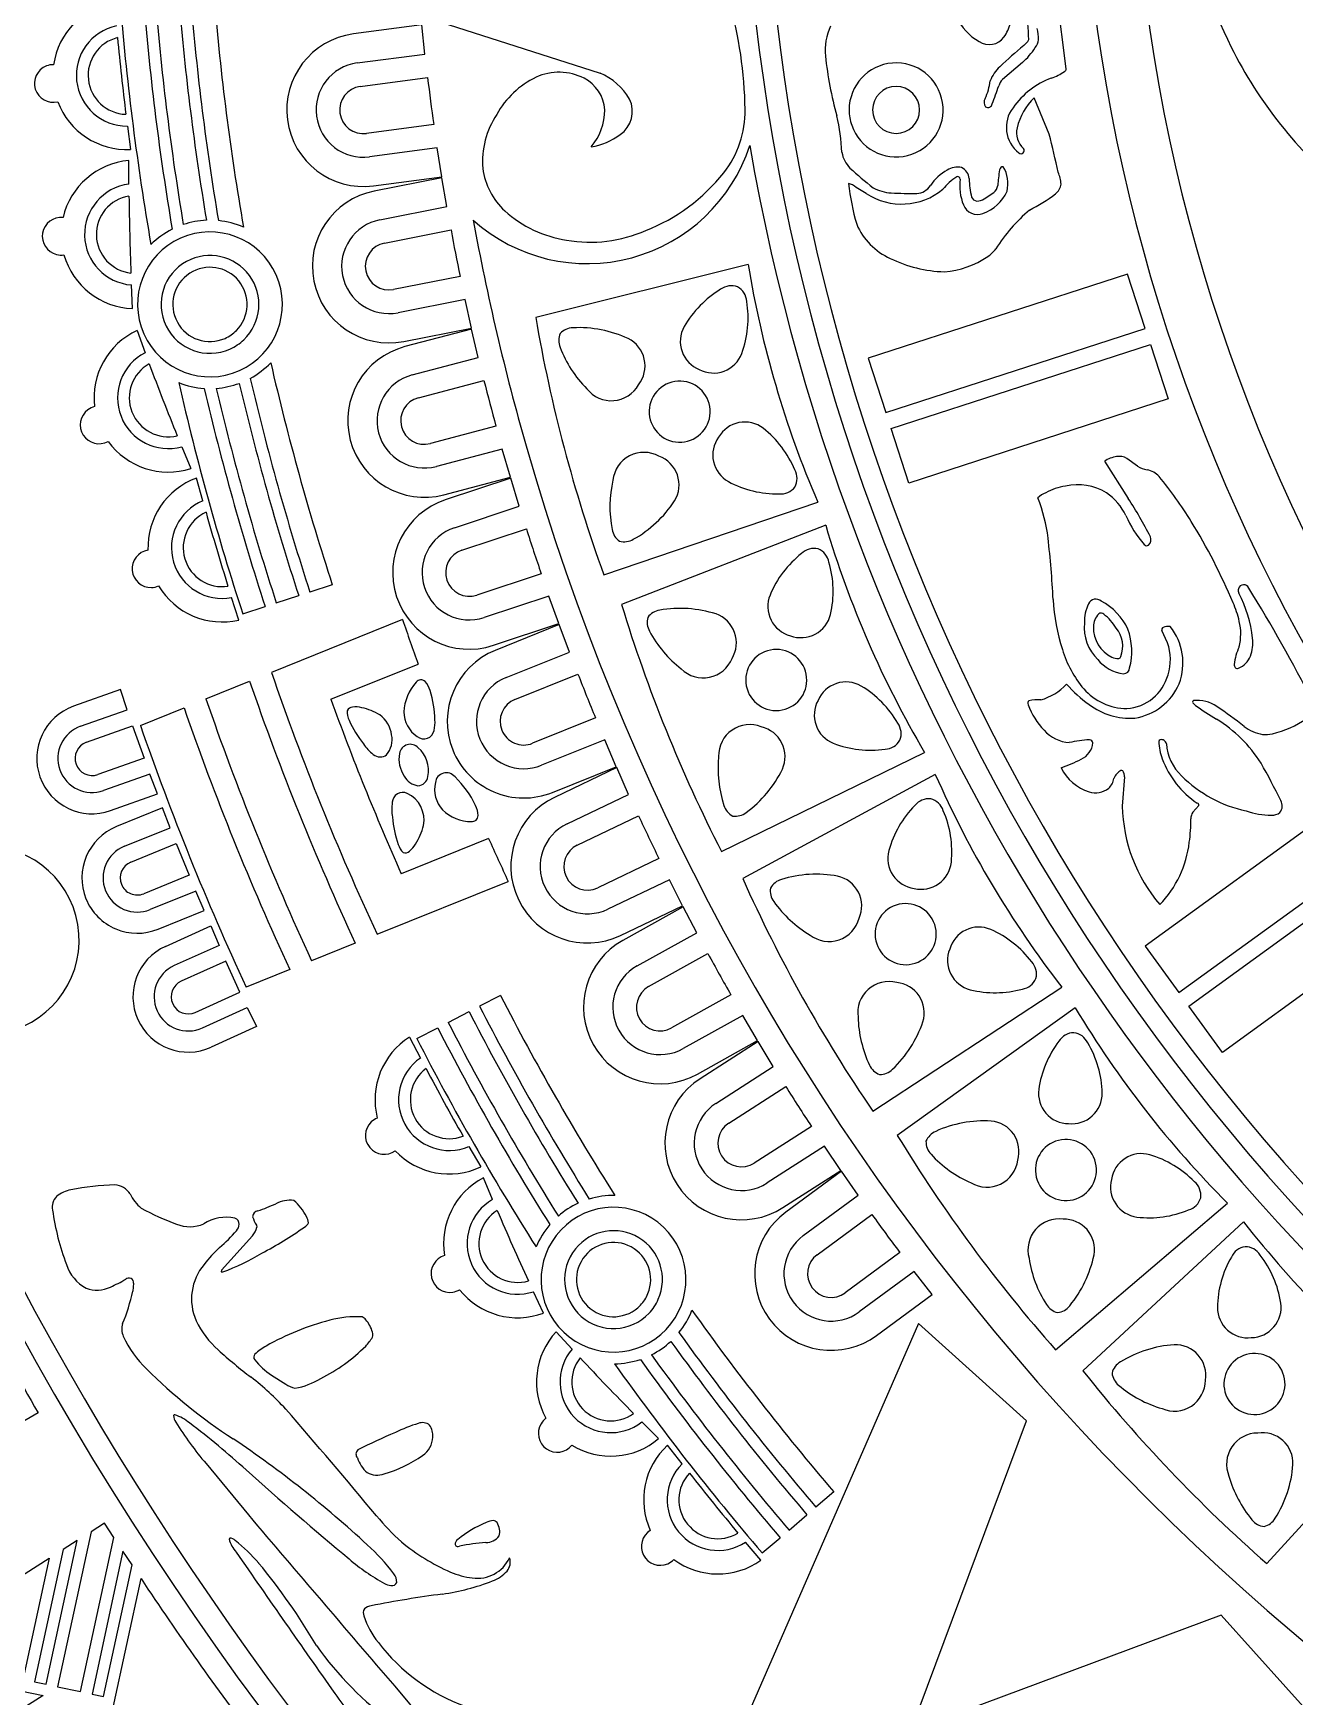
# Model space of a CAD drawing. Header units: metres. Extents: x 0.3 to 22.9, y 0.3 to 22.9.
# Drawn here: x 4.072 to 7.424, y 6.492 to 10.912 of the extents above; entities that cross this region are included whole.
import ezdxf

# ---------------------------------------------------------------- set-up
doc = ezdxf.new("R2010")
doc.units = ezdxf.units.M

msp = doc.modelspace()

# ---------------------------------------------------------------- linework, layer by layer
for p, q in [((3.158601, 11.582759), (5.578527, 10.806125)), ((6.816837, 10.8172), (6.780482, 11.108397)), ((5.104433, 10.934142), (4.922868, 10.910153)), ((5.112784, 10.856824), (5.104433, 10.934142)), ((4.933051, 10.833077), (5.112784, 10.856824)), ((6.700273, 10.834472), (6.647266, 10.789444)), ((4.941285, 10.770759), (5.120069, 10.79438)), ((6.771312, 10.6442), (6.731469, 10.740767)), ((4.322489, 10.665507), (4.330739, 10.60321)), ((5.136451, 10.669731), (4.957752, 10.646121)), ((5.145547, 10.607527), (4.965986, 10.583802)), ((5.157633, 10.530702), (5.145547, 10.607527)), ((4.326447, 10.511234), (4.326279, 10.574074)), ((4.97617, 10.506727), (5.157633, 10.530702)), ((5.157975, 10.528015), (4.978274, 10.492673)), ((5.171164, 10.451374), (5.157975, 10.528015)), ((6.285233, 10.486116), (6.258863, 10.502705)), ((6.599215, 10.471859), (6.624411, 10.488831)), ((4.993277, 10.416389), (5.171164, 10.451374)), ((5.005408, 10.35471), (5.182356, 10.389511)), ((5.971764, 10.298139), (5.407334, 10.15706)), ((5.206532, 10.266137), (5.029669, 10.231353)), ((6.97977, 10.272453), (6.290836, 10.048605)), ((7.026743, 10.127886), (6.97977, 10.272453)), ((4.336348, 10.180627), (4.333337, 10.24339)), ((5.219517, 10.204626), (5.041799, 10.169674)), ((5.236402, 10.128712), (5.219517, 10.204626)), ((4.348103, 10.122242), (4.369614, 10.063204)), ((5.056802, 10.093389), (5.236402, 10.128712)), ((5.236913, 10.126052), (5.059785, 10.079496)), ((5.254888, 10.05039), (5.236913, 10.126052)), ((6.337809, 9.904038), (7.026743, 10.127886)), ((6.351612, 9.861557), (7.040546, 10.085405)), ((7.040546, 10.085405), (7.087518, 9.940839)), ((5.079549, 10.004304), (5.254888, 10.05039)), ((6.290836, 10.048605), (6.337809, 9.904038)), ((5.095528, 9.943509), (5.269942, 9.989352)), ((7.087518, 9.940839), (6.398584, 9.716991)), ((5.301817, 9.867739), (5.127487, 9.821918)), ((6.398584, 9.716991), (6.351612, 9.861557)), ((4.466911, 9.813562), (4.491073, 9.755552)), ((5.318638, 9.807165), (5.143467, 9.761123)), ((5.340258, 9.732461), (5.318638, 9.807165)), ((6.918296, 9.775201), (6.981679, 9.675989)), ((7.006084, 9.761595), (6.977681, 9.782376)), ((4.522961, 9.669776), (4.506461, 9.730412)), ((5.16323, 9.685931), (5.340258, 9.732461)), ((5.340934, 9.729838), (5.167079, 9.672252)), ((5.363624, 9.655454), (5.340934, 9.729838)), ((5.191525, 9.59845), (5.363624, 9.655454)), ((5.588446, 9.472885), (6.156824, 9.66656)), ((5.21129, 9.538778), (5.382481, 9.595481)), ((6.17778, 9.604899), (5.635482, 9.394191)), ((5.42193, 9.47611), (5.250821, 9.419433)), ((4.718173, 9.398582), (4.777652, 9.417846)), ((4.866866, 9.446739), (4.807366, 9.427469)), ((5.442521, 9.416712), (5.270586, 9.359761)), ((5.468788, 9.343513), (5.442521, 9.416712)), ((4.618475, 9.353112), (4.599251, 9.412934)), ((4.628903, 9.36967), (4.688399, 9.388939)), ((5.053592, 9.354317), (4.705281, 9.213795)), ((5.295032, 9.285959), (5.468788, 9.343513)), ((5.469628, 9.340938), (5.299733, 9.272549)), ((5.496944, 9.268125), (5.469628, 9.340938)), ((7.085975, 9.292679), (7.071272, 9.325417)), ((5.328764, 9.200427), (5.496944, 9.268125)), ((4.863064, 9.142653), (5.095081, 9.236257)), ((5.352237, 9.142114), (5.51953, 9.209455)), ((4.304177, 9.168198), (4.179525, 9.123843)), ((4.321747, 9.114835), (4.304177, 9.168198)), ((4.531135, 9.143539), (4.647226, 9.190374)), ((4.198354, 9.070928), (4.321747, 9.114835)), ((4.356995, 9.073284), (4.473085, 9.120119)), ((7.160214, 9.126253), (7.15493, 9.131376)), ((4.213578, 9.028144), (4.33632, 9.071819)), ((4.33632, 9.071819), (4.366709, 8.98623)), ((5.566396, 9.092796), (5.399183, 9.025487)), ((5.590676, 9.034808), (5.422656, 8.967174)), ((5.621488, 8.963403), (5.590676, 9.034808)), ((4.366709, 8.98623), (4.244026, 8.942576)), ((5.900916, 8.73811), (6.440538, 9.001494)), ((4.382525, 8.943657), (4.259249, 8.899792)), ((4.402659, 8.891206), (4.382525, 8.943657)), ((5.451688, 8.895052), (5.621488, 8.963403)), ((5.622488, 8.960885), (5.457222, 8.881964)), ((5.654322, 8.889932), (5.622488, 8.960885)), ((6.469057, 8.942946), (5.957444, 8.665932)), ((6.971429, 8.936104), (6.965842, 8.858579)), ((4.278078, 8.846877), (4.402659, 8.891206)), ((5.490724, 8.811807), (5.654322, 8.889932)), ((7.612967, 8.912), (7.026925, 8.486215)), ((4.416103, 8.853892), (4.293505, 8.804142)), ((4.435984, 8.801346), (4.416103, 8.853892)), ((7.152972, 8.842633), (7.169131, 8.860339)), ((4.314624, 8.752099), (4.435984, 8.801346)), ((5.517813, 8.755083), (5.680547, 8.832795)), ((4.3317, 8.710019), (4.452419, 8.759007)), ((4.452419, 8.759007), (4.486513, 8.674825)), ((5.282269, 8.772583), (5.050246, 8.678976)), ((7.116272, 8.36324), (7.702314, 8.789024)), ((7.142527, 8.327103), (7.728569, 8.752888)), ((5.734646, 8.71931), (5.571989, 8.641634)), ((4.486513, 8.674825), (4.365851, 8.625861)), ((5.762519, 8.66296), (5.599078, 8.58491)), ((5.797754, 8.593631), (5.762519, 8.66296)), ((4.504171, 8.632982), (4.382926, 8.583781)), ((4.526574, 8.581459), (4.504171, 8.632982)), ((4.986074, 8.518288), (5.334373, 8.658805)), ((7.817916, 8.629912), (7.231874, 8.204128)), ((4.404045, 8.531738), (4.526574, 8.581459)), ((5.63258, 8.514753), (5.797754, 8.593631)), ((5.798909, 8.591181), (5.638925, 8.502038)), ((5.835136, 8.522367), (5.798909, 8.591181)), ((4.423683, 8.485967), (4.544148, 8.540499)), ((4.544148, 8.540499), (4.566047, 8.48876)), ((4.566047, 8.48876), (4.446845, 8.4348)), ((4.928019, 8.494867), (4.811927, 8.448031)), ((5.676767, 8.434124), (5.835136, 8.522367)), ((7.026925, 8.486215), (7.116272, 8.36324)), ((4.584202, 8.44713), (4.465572, 8.39343)), ((4.621713, 8.364415), (4.584202, 8.44713)), ((5.707363, 8.379212), (5.864897, 8.46699)), ((4.753883, 8.424614), (4.637836, 8.377796)), ((4.503027, 8.310689), (4.621713, 8.364415)), ((5.313612, 8.355653), (5.258046, 8.326947)), ((5.926015, 8.357125), (5.768556, 8.269389)), ((6.303013, 8.048291), (6.80537, 8.377232)), ((4.521754, 8.269318), (4.64107, 8.323329)), ((4.64107, 8.323329), (4.665449, 8.272713)), ((5.174749, 8.283916), (5.230296, 8.312612)), ((6.841002, 8.322719), (6.368142, 7.983767)), ((7.231874, 8.204128), (7.142527, 8.327103)), ((4.665449, 8.272713), (4.544916, 8.218151)), ((5.091382, 8.240848), (5.146945, 8.269552)), ((5.957371, 8.302637), (5.799153, 8.214478)), ((5.996889, 8.235656), (5.957371, 8.302637)), ((5.07228, 8.245094), (5.101246, 8.189334)), ((5.836995, 8.146563), (5.996889, 8.235656)), ((5.998197, 8.233284), (5.844125, 8.134271)), ((6.038673, 8.16688), (5.998197, 8.233284)), ((5.886157, 8.068867), (6.038673, 8.16688)), ((5.920141, 8.015985), (6.071852, 8.113481)), ((6.139748, 8.007671), (5.988109, 7.910221)), ((5.23001, 7.954371), (5.261472, 7.899974)), ((6.174464, 7.955259), (6.022093, 7.857339)), ((6.21811, 7.890892), (6.174464, 7.955259)), ((5.292706, 7.813356), (5.268502, 7.871349)), ((6.064125, 7.791935), (6.21811, 7.890892)), ((6.219563, 7.888607), (6.072013, 7.780115)), ((6.264129, 7.824875), (6.219563, 7.888607)), ((6.118069, 7.717479), (6.264129, 7.824875)), ((6.788397, 7.414308), (7.245566, 7.803617)), ((4.665496, 7.745182), (4.666468, 7.740395)), ((6.155306, 7.666835), (6.300596, 7.773665)), ((7.287749, 7.754), (6.8611, 7.358456)), ((4.654617, 7.716923), (4.572446, 7.625468)), ((6.375002, 7.672326), (6.229781, 7.565548)), ((4.572446, 7.625468), (4.571251, 7.621438)), ((4.571251, 7.621438), (4.575786, 7.621063)), ((6.41294, 7.622198), (6.267019, 7.514904)), ((6.460542, 7.560699), (6.41294, 7.622198)), ((4.339116, 7.590993), (4.337115, 7.569529)), ((5.42837, 7.511704), (5.401571, 7.568537)), ((6.313074, 7.452268), (6.460542, 7.560699)), ((6.424616, 7.483987), (5.60147, 5.599169)), ((6.710994, 7.225833), (6.424616, 7.483987)), ((5.461574, 7.462261), (5.50404, 7.41595)), ((4.705042, 7.34705), (4.743093, 7.322616)), ((7.349413, 6.84616), (7.754183, 7.289697)), ((4.085413, 7.246564), (3.825776, 7.096269)), ((5.689464, 7.222544), (5.733987, 7.178197)), ((6.404114, 6.401814), (6.710994, 7.225833)), ((5.796273, 7.111153), (5.757824, 7.160859)), ((4.531771, 7.111628), (4.644044, 6.975318)), ((6.199352, 7.036701), (6.151756, 6.996128)), ((4.261835, 6.953473), (4.225947, 6.930764)), ((4.286659, 6.915795), (4.261835, 6.953473)), ((6.080406, 6.935307), (6.127986, 6.975866)), ((4.106589, 6.525661), (4.188922, 6.907336)), ((4.225947, 6.930764), (4.137138, 6.519071)), ((4.188922, 6.907336), (4.151897, 6.883908)), ((4.198237, 6.505891), (4.286659, 6.915795)), ((4.594688, 6.914081), (4.592745, 6.911169)), ((6.005698, 6.855146), (5.965044, 6.903057)), ((6.008996, 6.874434), (6.056589, 6.915005)), ((3.713778, 6.606679), (4.114872, 6.86048)), ((4.114872, 6.86048), (4.0389, 6.508292)), ((4.151897, 6.883908), (4.07604, 6.532251)), ((4.31081, 6.879542), (4.228787, 6.499301)), ((4.33483, 6.842681), (4.31081, 6.879542)), ((4.259336, 6.492711), (4.33483, 6.842681)), ((4.283295, 6.455572), (4.358915, 6.806124)), ((7.228133, 6.708694), (6.404114, 6.401814)), ((7.486287, 6.422315), (7.228133, 6.708694)), ((4.0389, 6.508292), (4.098918, 6.495345)), ((4.07604, 6.532251), (4.106589, 6.525661)), ((4.137138, 6.519071), (4.198237, 6.505891)), ((4.228787, 6.499301), (4.259336, 6.492711)), ((5.032727, 6.520895), (5.115233, 6.421112)), ((4.098918, 6.495345), (3.625085, 6.195518))]:
    msp.add_line(p, q)
for centre, radius, start, end in [((11.581744, 11.586771), 5.62652, 179.967637, -128.096322), ((11.581803, 11.586803), 5.570812, 179.967637, -128.096322), ((11.586001, 11.588354), 4.733681, 179.980686, -122.60398), ((11.586645, 11.588598), 4.596402, 179.98315, -121.227075), ((8.665915, 11.578231), 1.575952, 179.530324, -153.504778), ((11.565589, 11.580545), 8.582877, -177.913833, -135.400744), ((5.359589, 10.844978), 1.358574, 2.115712, 9.417376), ((4.321603, 10.800171), 0.197171, 99.806659, 171.715561), ((11.447289, 11.577335), 7.16791, -175.24563, -170.14939), ((11.443576, 11.576226), 7.101579, -175.252652, -170.3976), ((11.450093, 11.576454), 7.076797, -175.255499, -170.461915), ((11.444881, 11.575678), 7.009017, -175.258987, -170.469068), ((11.462566, 11.578557), 6.995647, -175.247817, -170.418973), ((11.473055, 11.579075), 6.943599, -175.251342, -170.197713), ((4.887374, 10.697124), 1.076336, 0.654095, 16.248661), ((4.321605, 10.800171), 0.134667, 102.071153, -173.7764), ((6.328212, 10.866534), 0.152025, 154.781113, -174.335042), ((6.652474, 11.012126), 0.139058, -156.2229, -118.810734), ((6.556638, 10.967316), 0.115255, -34.635186, -14.465227), ((6.630875, 10.898285), 0.112287, -1.789721, 13.688334), ((4.321582, 10.800195), 0.1034, 104.129132, -173.775838), ((11.447289, 11.577335), 7.182911, -174.592813, -172.958863), ((4.949519, 10.70844), 0.203466, 97.526495, -172.473505), ((6.612408, 10.93072), 0.048595, -123.679542, -36.504996), ((8.241611, 9.083588), 2.364402, 130.570769, 132.627142), ((6.582257, 10.971792), 0.181065, -49.323382, -32.753192), ((6.680796, 10.913015), 0.040591, -55.417757, -26.13647), ((6.701086, 10.899748), 0.042313, -37.769011, -6.744661), ((8.294673, 11.390988), 1.16017, -153.601446, -129.514454), ((4.125368, 10.779668), 0.048926, 88.687125, 111.730263), ((4.949519, 10.70844), 0.125721, 97.526495, -172.473505), ((7.209687, 10.966229), 1.039107, -173.662536, -164.733208), ((6.364914, 10.70836), 0.124913, 94.526434, -179.995484), ((6.364914, 10.70836), 0.124913, 9.048352, 94.526434), ((4.125601, 10.778593), 0.050011, 111.523038, -162.446309), ((4.321605, 10.800171), 0.134667, -173.7764, -89.623952), ((4.321582, 10.800195), 0.1034, -173.775838, -91.680809), ((11.562789, 11.57771), 6.490166, -173.067793, -171.957902), ((5.511225, 10.58244), 0.236584, 115.745707, 151.268474), ((5.468888, 10.660814), 0.147656, 63.064448, 114.158096), ((5.490204, 10.702617), 0.100732, 3.40089, 63.103281), ((5.51425, 10.654569), 0.164623, 30.141329, 67.017499), ((6.468278, 10.803548), 0.147843, -25.949703, -6.97269), ((6.704531, 10.752708), 0.095356, 132.279955, 159.821727), ((6.682611, 10.757679), 0.047521, 138.053267, 161.981861), ((6.85653, 10.585491), 0.222172, 110.915743, 144.560931), ((6.731335, 10.930328), 0.144767, -71.522576, -56.116695), ((6.807515, 10.818379), 0.009397, -61.18869, -7.208445), ((4.125601, 10.778593), 0.050011, -162.446309, -76.415657), ((4.949519, 10.70844), 0.06286, 97.526495, -172.473505), ((6.364909, 10.708347), 0.062404, 90, 180), ((6.364909, 10.708347), 0.062404, 0, 90), ((5.736832, 11.069222), 0.948249, -21.319204, -18.242793), ((6.849742, 10.621116), 0.168241, 134.66811, 166.4241), ((4.321614, 10.800186), 0.197187, -159.14345, -87.347787), ((4.949519, 10.70844), 0.06286, -172.473505, -82.473505), ((5.490325, 10.571758), 0.224233, 146.301721, -175.150416), ((5.438923, 10.708422), 0.151835, -40.179854, 0.064181), ((5.589848, 10.704521), 0.074349, -56.034927, 26.101311), ((5.698196, 10.705464), 0.265473, -38.122803, 0.851904), ((6.364914, 10.708338), 0.124913, 179.994439, -160.941131), ((6.364909, 10.708347), 0.062404, 180, -90), ((6.364909, 10.708347), 0.062404, -90, 0), ((6.364915, 10.708342), 0.124915, -75.941484, 9.056409), ((6.617833, 10.728774), 0.019436, 148.759377, -141.029865), ((6.608935, 10.726073), 0.01137, -123.123387, -8.087663), ((6.743389, 10.662093), 0.085635, 142.423337, -127.638881), ((4.949519, 10.70844), 0.203466, -172.473505, -82.473505), ((4.949519, 10.70844), 0.125721, -172.473505, -82.473505), ((5.747259, 10.57875), 0.473874, 2.058884, 13.90369), ((6.364915, 10.708342), 0.124915, -160.939378, -75.941484), ((6.74454, 10.648864), 0.059508, 168.618214, -133.922054), ((5.5441, 10.754273), 0.454384, -131.794162, -18.045804), ((5.524656, 10.788315), 0.180414, -80.34023, -53.730677), ((11.587597, 11.590438), 5.695868, -170.124126, -123.848771), ((5.165931, 10.213534), 1.662144, 11.420178, 15.016834), ((4.343619, 10.377651), 0.197187, 95.044973, 166.840637), ((6.297448, 10.608492), 0.077669, -170.575881, -135.306905), ((6.696869, 10.600461), 0.008459, -133.060052, -46.071744), ((6.696869, 10.600461), 0.008459, -46.071744, 40.916564), ((5.450655, 10.576617), 0.185297, -172.615588, -132.522315), ((5.522457, 10.844228), 0.489391, -68.773009, -38.201483), ((6.951186, 11.325611), 1.047951, -132.571634, -128.173889), ((6.563343, 10.435978), 0.128928, 119.084628, 146.380848), ((6.607432, 10.403764), 0.150933, 122.679725, 141.618124), ((6.527218, 10.506813), 0.049548, 76.578647, 122.397598), ((6.528555, 10.524953), 0.006411, -5.761441, 114.109072), ((6.672558, 10.507131), 0.138692, 172.885233, -158.473902), ((6.524774, 10.523478), 0.034476, 3.800123, 66.141774), ((6.736618, 10.523854), 0.177454, 179.383775, -164.556147), ((7.106583, 10.477854), 0.472319, 171.30585, 176.4254), ((6.649372, 10.547547), 0.00983, 88.413934, 170.019173), ((6.577447, 10.513128), 0.084676, -14.202708, 31.501177), ((6.733376, 10.510308), 0.069739, 0.603371, 27.622734), ((4.343608, 10.377665), 0.134667, 97.321138, -178.526414), ((4.343588, 10.377638), 0.1034, 99.377995, -178.526975), ((11.509179, 10.5619), 7.182911, -179.343951, -177.71), ((5.017538, 10.293031), 0.203466, 101.126495, -168.873505), ((6.223577, 10.458982), 0.056186, 51.09545, 75.166432), ((6.916822, 10.594946), 0.683753, -173.141564, -163.829297), ((6.37939, 10.631484), 0.173197, -122.931647, -50.688779), ((6.35887, 10.604419), 0.116625, -118.344808, -93.361659), ((6.426702, 11.839077), 1.353144, -93.163335, -90.274666), ((6.415124, 10.535025), 0.04934, -84.077119, -34.101616), ((6.580682, 10.482359), 0.016171, -159.133138, -95.94725), ((6.558292, 10.537523), 0.110862, -70.266426, -24.044538), ((6.603918, 10.513157), 0.031808, -49.887841, -10.605739), ((6.525336, 10.829287), 0.432922, -63.365952, -52.581506), ((6.762937, 10.517121), 0.040632, -51.206108, -8.603459), ((5.535607, 10.672599), 0.313463, -132.10905, -98.449566), ((6.581256, 10.471), 0.040501, -158.629664, -69.070034), ((6.579326, 10.50448), 0.038206, -90.478882, -58.629093), ((7.004189, 10.104295), 0.441982, 130.114727, 147.872849), ((4.14648, 10.372796), 0.050011, 84.112843, 170.143496), ((4.549498, 10.181771), 0.236002, 117.234161, 134.169961), ((4.541964, 10.191643), 0.223677, 92.395815, 108.462846), ((4.542025, 10.191641), 0.223676, 66.609152, 84.232973), ((5.017538, 10.293031), 0.125721, 101.126495, -168.873505), ((11.563177, 11.575836), 6.490166, -169.467793, -168.357902), ((11.559197, 11.579164), 6.424193, -169.564044, -164.070276), ((5.552703, 10.720441), 0.363432, -100.007347, -66.151062), ((6.420835, 10.473488), 0.174887, -156.774474, -114.133511), ((4.14648, 10.372796), 0.050011, 170.143496, -103.825852), ((4.343608, 10.377665), 0.134667, -178.526414, -94.373966), ((4.343588, 10.377638), 0.1034, -178.526975, -96.431946), ((4.541991, 10.191653), 0.192413, 114, -156), ((4.541991, 10.191653), 0.192413, 24, 114), ((5.017538, 10.293031), 0.06286, 101.126495, -168.873505), ((4.146393, 10.3717), 0.048926, -104.033077, -80.989938), ((4.343606, 10.377665), 0.197171, -164.018374, -92.109472), ((4.541943, 10.191647), 0.129917, 118.507742, -153.735926), ((4.541995, 10.191666), 0.129926, 36.189214, 118.531803), ((8.628668, 10.733741), 2.692376, -170.689128, -156.648459), ((6.502572, 10.626589), 0.348233, -116.107643, -91.563927), ((6.474625, 10.515729), 0.237959, -85.554848, -55.694174), ((6.559801, 10.39163), 0.087443, -55.966245, -36.725171), ((4.54194, 10.191641), 0.098658, 122.995674, -151.493986), ((4.541999, 10.191672), 0.098664, 39.265425, 123.034509), ((4.541999, 10.191672), 0.098664, -44.503659, 39.265425), ((4.541991, 10.191653), 0.192413, -66, 24), ((4.541995, 10.191666), 0.129926, -46.153376, 36.189214), ((5.017538, 10.293031), 0.203466, -168.873505, -78.873505), ((5.017538, 10.293031), 0.125721, -168.873505, -78.873505), ((5.017538, 10.293031), 0.06286, -168.873505, -78.873505), ((6.040909, 9.995607), 0.275623, 121.051517, 150.197096), ((5.927203, 10.193979), 0.047282, 69.287576, 127.011635), ((5.920919, 10.196897), 0.047282, 3.159998, 60.884058), ((5.695991, 10.155816), 0.275623, -20.025463, 9.120117), ((4.431044, 9.943364), 0.197171, 114.87604, -173.215058), ((4.541943, 10.191647), 0.129917, -153.735926, -65.979594), ((4.54194, 10.191641), 0.098658, -151.493986, -65.983646), ((4.542005, 10.191674), 0.098661, -66.025934, -44.506606), ((9.360017, 10.837334), 4.010794, -170.234813, -160.111286), ((5.507338, 10.081482), 0.048087, 91.467965, 136.643736), ((5.521273, 9.816919), 0.313002, 65.069488, 92.777443), ((5.871999, 10.093369), 0.080468, 150.824388, -111.908034), ((4.541991, 10.191653), 0.192413, -156, -66), ((4.542046, 10.191654), 0.129882, -66.02238, -46.166029), ((5.111508, 9.882713), 0.203466, 104.726495, -165.273505), ((5.516623, 10.095669), 0.048087, 156.9511, -157.873129), ((5.76632, 10.189964), 0.314983, -159.092026, -135.085702), ((5.616759, 10.028275), 0.081131, -38.096123, 63.301893), ((4.431046, 9.943365), 0.134667, 117.140534, -158.707018), ((4.431018, 9.943382), 0.1034, 119.198514, -158.706457), ((11.109636, 12.546399), 7.182911, -159.523432, -157.889482), ((4.542017, 10.191678), 0.223676, -61.466405, -43.842584), ((11.469951, 11.594494), 6.943599, -167.03572, -161.98209), ((5.879653, 10.089814), 0.080468, -117.920333, -20.652754), ((11.460079, 11.590913), 6.995647, -166.81446, -161.985616), ((5.111508, 9.882713), 0.125721, 104.726495, -165.273505), ((11.563682, 11.573991), 6.490166, -165.867793, -164.757902), ((4.545089, 10.203671), 0.236002, -111.403393, -94.467593), ((11.445519, 11.586128), 7.16791, -167.084043, -161.987802), ((11.441666, 11.585713), 7.101579, -166.835832, -161.980781), ((4.541962, 10.191653), 0.223677, -85.696278, -69.629247), ((11.447764, 11.588025), 7.076797, -166.771517, -161.977933), ((11.442657, 11.586724), 7.009017, -166.764364, -161.974445), ((5.608406, 10.018386), 0.082621, -142.045009, -29.088371), ((5.789933, 9.90667), 0.081147, 88.044203, 178.044203), ((5.789933, 9.90667), 0.081147, -1.955797, 88.044203), ((4.247393, 9.87157), 0.050011, 126.592419, -147.376928), ((4.246888, 9.872547), 0.048926, 103.756506, 126.799645), ((4.431018, 9.943382), 0.1034, -158.706457, -76.611427), ((5.111508, 9.882713), 0.06286, 104.726495, -165.273505), ((5.789933, 9.90667), 0.081147, 178.044203, -91.955797), ((5.789933, 9.90667), 0.081147, -91.955797, -1.955797), ((4.431046, 9.943365), 0.134667, -158.707018, -74.554571), ((5.111508, 9.882713), 0.06286, -165.273505, -75.273505), ((5.962851, 9.798548), 0.080468, 52.535989, 149.803567), ((5.841761, 9.645495), 0.275623, 22.763118, 51.908697), ((4.247393, 9.87157), 0.050011, -147.376928, -61.346275), ((4.431051, 9.943382), 0.197187, -144.074069, -72.278405), ((5.111508, 9.882713), 0.203466, -165.273505, -75.273505), ((5.111508, 9.882713), 0.125721, -165.273505, -75.273505), ((11.594035, 11.595488), 6.462177, -164.015882, -114.862216), ((5.95823, 9.791486), 0.080468, 143.791268, -118.941153), ((5.694801, 9.71593), 0.082621, 60.971606, 173.928243), ((5.707116, 9.711944), 0.081131, -31.418659, 69.979357), ((6.97046, 9.686326), 0.103053, 101.050656, 120.409969), ((6.957057, 9.747112), 0.040852, 59.680075, 98.942942), ((4.574272, 9.545251), 0.197187, 110.114354, -178.089982), ((5.919515, 9.653647), 0.314983, 166.968937, -169.02474), ((6.054452, 9.729417), 0.047282, -29.000823, 28.723236), ((7.051121, 9.845639), 0.095351, -118.185577, -101.725225), ((7.022276, 9.698204), 0.054896, 41.23347, 80.068785), ((6.194344, 9.021684), 1.124047, 31.860249, 39.349697), ((6.050019, 9.963715), 0.275623, -118.313862, -89.168283), ((6.058246, 9.735214), 0.047282, -95.128401, -37.404341), ((6.779798, 9.641962), 0.052034, 109.528597, 137.061415), ((6.834612, 9.565744), 0.144582, 97.964347, 119.961799), ((6.84758, 9.566554), 0.146151, 58.405722, 103.050116), ((6.831149, 9.55998), 0.160706, 26.028843, 54.641129), ((4.574258, 9.545261), 0.134667, 112.39052, -163.457033), ((4.574246, 9.545231), 0.1034, 114.447376, -163.457594), ((11.445519, 11.586128), 7.182911, -164.274569, -162.640619), ((5.231056, 9.479105), 0.203466, 108.326495, -161.673505), ((5.514401, 9.840977), 0.313002, -60.894208, -33.186254), ((6.323292, 9.514806), 0.448897, 7.191001, 21.236983), ((6.064622, 9.075126), 1.096371, 27.084171, 33.233109), ((5.231056, 9.479105), 0.125721, 108.326495, -161.673505), ((11.564302, 11.572181), 6.490166, -162.267793, -161.157902), ((5.657685, 9.601827), 0.048087, -170.243636, -125.067865), ((8.759138, 10.370065), 2.692376, -163.489128, -149.448459), ((7.240913, 9.744307), 0.288733, -156.786781, -138.77571), ((5.762602, 8.765542), 1.62598, 22.930304, 31.49574), ((5.642308, 9.60897), 0.048087, -104.760501, -59.58473), ((3.872095, 9.249082), 2.914397, 3.116714, 6.341664), ((7.03052, 9.558832), 0.008303, -144.655242, -50.473344), ((7.021661, 9.567134), 0.020403, -46.118542, 20.568594), ((4.385175, 9.489309), 0.050011, 99.182224, -174.787123), ((4.574258, 9.545261), 0.134667, -163.457033, -79.304585), ((4.574246, 9.545231), 0.1034, -163.457594, -81.362565), ((5.231056, 9.479105), 0.06286, 108.326495, -161.673505), ((6.284296, 9.313419), 0.275623, 128.251517, 157.397096), ((6.146625, 9.495975), 0.047282, 76.487576, 134.211635), ((6.140025, 9.498083), 0.047282, 10.359998, 68.084058), ((5.922019, 9.429135), 0.275623, -12.825463, 16.320117), ((4.385175, 9.489309), 0.050011, -174.787123, -88.75647), ((5.231056, 9.479105), 0.06286, -161.673505, -71.673505), ((4.385376, 9.488228), 0.048926, -88.963696, -65.920557), ((4.574256, 9.545261), 0.197171, -148.948993, -77.040091), ((5.231056, 9.479105), 0.203466, -161.673505, -71.673505), ((5.231056, 9.479105), 0.125721, -161.673505, -71.673505), ((6.104465, 9.38924), 0.080468, 158.024388, -104.708034), ((7.289733, 9.431554), 0.015787, 163.297671, -153.416388), ((7.288448, 9.432792), 0.014224, 94.181096, 166.591005), ((6.970839, 9.266268), 0.343399, 6.395661, 27.435648), ((7.288448, 9.432792), 0.014224, 21.771188, 94.181096), ((4.005468, 7.381934), 3.884914, 26.84468, 31.955545), ((9.471736, 10.564503), 4.010794, -163.034813, -152.911286), ((5.74417, 9.331742), 0.048087, 98.667965, 143.843736), ((5.791154, 9.071012), 0.313002, 72.269488, 99.977443), ((7.333682, 9.439921), 0.552451, -176.639625, -162.591221), ((6.972114, 9.348472), 0.107071, 153.461149, -178.369683), ((6.896017, 9.386696), 0.021915, 50.294984, 153.972075), ((6.909451, 9.361547), 0.009982, 42.347966, 129.745747), ((6.831546, 9.258324), 0.165076, 25.177816, 61.616864), ((7.026841, 9.294103), 0.255773, 12.510619, 24.222358), ((11.520921, 11.560774), 6.833359, -161.161913, -160.112651), ((5.751603, 9.346981), 0.048087, 164.1511, -150.673129), ((5.859396, 9.292669), 0.081131, -30.896123, 70.501893), ((6.112505, 9.386672), 0.080468, -110.720333, -13.452754), ((6.985185, 9.334255), 0.120617, 174.686026, -134.426565), ((6.97614, 9.33272), 0.087133, 178.313901, -115.757878), ((6.939425, 9.33433), 0.05039, 136.177769, 178.91558), ((6.836998, 9.264042), 0.131288, 31.000404, 52.551158), ((6.893283, 9.283809), 0.07385, -22.122911, 40.387365), ((6.815536, 9.26993), 0.175484, -14.61291, 19.515385), ((7.077242, 9.327739), 0.006406, 116.365404, -158.752134), ((7.089576, 9.293745), 0.042534, 85.399682, 110.907406), ((6.971018, 9.239113), 0.155856, -20.714058, 38.502699), ((7.136849, 9.315699), 0.143725, -13.649126, 13.605838), ((5.987513, 9.471828), 0.314983, -151.892026, -127.885702), ((6.960134, 9.248242), 0.133457, -17.66379, 19.448848), ((7.397566, 9.222508), 0.134784, 153.909992, 174.605475), ((7.212325, 9.292751), 0.100467, -20.689061, 6.727369), ((5.37571, 9.0838), 0.203466, 111.926495, -158.073505), ((5.852349, 9.281811), 0.082621, -134.845009, -21.888371), ((6.046446, 9.193728), 0.081147, 95.244203, -174.755797), ((6.046446, 9.193728), 0.081147, 5.244203, 95.244203), ((7.091532, 9.361873), 0.298049, -162.980394, -139.974569), ((6.979839, 9.310631), 0.10081, -141.674804, -96.230605), ((6.956612, 9.299185), 0.048538, -112.197924, -90.299065), ((6.954358, 9.257981), 0.007602, -74.740641, -15.125397), ((7.249614, 9.281026), 0.06148, -65.986202, -22.744915), ((11.512117, 11.557446), 7.199008, -161.000989, -155.028755), ((5.102519, 9.178471), 0.015725, 46.67514, 142.732944), ((5.37571, 9.0838), 0.125721, 111.926495, -158.073505), ((11.565034, 11.570414), 6.490166, -158.667793, -157.557902), ((6.046446, 9.193728), 0.081147, -84.755797, 5.244203), ((6.969096, 9.226696), 0.01628, -90.697143, -3.656686), ((6.969588, 9.239429), 0.121899, -86.121558, -15.06414), ((7.271884, 9.233165), 0.008741, 166.67262, -71.662462), ((11.517843, 11.559772), 7.267698, -160.972754, -155.057016), ((5.182995, 9.102948), 0.126015, 137.555064, 177.222197), ((5.070221, 9.150154), 0.058627, 15.197603, 42.697422), ((4.85993, 9.081284), 0.279848, 1.397441, 17.518872), ((6.046446, 9.193728), 0.081147, -174.755797, -84.755797), ((6.231553, 9.10813), 0.080468, 59.735989, 157.003567), ((6.130599, 8.941108), 0.275623, 29.963118, 59.108697), ((6.709313, 9.283184), 0.147645, -74.408804, -42.854626), ((7.076812, 9.410858), 0.345316, -138.659434, -125.239841), ((6.979541, 9.272953), 0.155153, -138.52221, -90.630673), ((6.976129, 9.243843), 0.152875, -81.30428, -23.050565), ((4.228802, 8.98536), 0.146989, 109.587039, -160.412961), ((11.513437, 11.558109), 7.450527, -160.899634, -155.129188), ((11.515505, 11.558849), 7.390206, -160.923769, -155.106182), ((11.518965, 11.559957), 7.081269, -160.039887, -155.99319), ((4.955941, 9.108437), 0.049218, 175.974961, -153.922029), ((4.921346, 9.10633), 0.015531, 92.942182, 159.017197), ((4.928283, 9.053468), 0.068808, 75.925194, 96.454293), ((4.909999, 8.96208), 0.161961, 59.102405, 77.513598), ((5.135901, 9.109492), 0.078774, -179.682453, -123.441147), ((5.37571, 9.0838), 0.06286, 111.926495, -158.073505), ((6.227852, 9.100545), 0.080468, 150.991268, -111.741153), ((6.722484, 9.132321), 0.008136, 127.452963, -148.995829), ((6.906424, 9.19992), 0.203965, -159.392147, -136.705671), ((6.743682, 8.99034), 0.150725, 87.979483, 99.989454), ((6.98514, 9.268317), 0.176157, -127.638872, -85.408248), ((7.156856, 9.135087), 0.004181, 115.775251, -117.428352), ((7.165682, 9.050253), 0.089237, 54.967015, 96.85064), ((7.642677, 9.809181), 0.836158, -125.239751, -120.642278), ((6.445526, 7.988882), 1.371855, 52.03716, 55.785575), ((4.228802, 8.98536), 0.090824, 109.587039, -160.412961), ((11.518147, 11.560543), 7.580802, -160.84652, -155.175319), ((5.173031, 9.202501), 0.285767, -156.116557, -141.333905), ((4.947587, 9.038323), 0.077544, 7.005663, 53.999609), ((5.036483, 9.081612), 0.103415, -12.112974, 3.601321), ((5.37571, 9.0838), 0.06286, -158.073505, -68.073505), ((5.97597, 8.992568), 0.082621, 68.171606, -178.871757), ((5.988688, 8.990157), 0.081131, -24.218659, 77.179357), ((6.331095, 9.051025), 0.047282, -21.800823, 35.923236), ((7.012963, 8.765813), 0.382601, 32.802952, 57.859407), ((7.356321, 9.157122), 0.109474, -127.667955, -99.423889), ((7.302788, 9.312407), 0.268648, -76.698723, -55.400639), ((4.228802, 8.98536), 0.045412, 109.587039, -160.412961), ((5.044342, 9.085846), 0.11291, -146.762624, -127.278581), ((4.963411, 9.035145), 0.062434, -39.917626, 11.67655), ((5.074017, 8.994187), 0.028724, 43.108756, 170.591089), ((5.110257, 9.065201), 0.027846, -129.645154, -10.948694), ((5.37571, 9.0838), 0.125721, -158.073505, -68.073505), ((6.297332, 9.28292), 0.275623, -111.113862, -81.968283), ((6.334133, 9.057252), 0.047282, -87.928401, -30.204341), ((6.832472, 9.127924), 0.100783, -137.666056, -94.283838), ((6.888006, 8.764255), 0.270617, 91.949637, 103.47558), ((6.836156, 9.031071), 0.051714, -66.73018, -5.116651), ((6.879231, 9.026292), 0.008435, 1.133097, 92.93259), ((7.066929, 9.030903), 0.003996, 102.430743, -176.989611), ((7.2003, 9.033608), 0.137393, -178.784258, -159.061935), ((7.069576, 9.021529), 0.013732, 12.736465, 104.800438), ((7.211118, 9.032688), 0.128406, -176.369074, -133.183603), ((7.346947, 9.114752), 0.066182, -97.424032, -74.534086), ((4.994193, 9.017302), 0.02804, -130.576026, -52.413822), ((5.124303, 8.983182), 0.080176, 168.706885, -145.650298), ((5.042626, 8.953133), 0.080151, -11.409824, 49.210024), ((5.37571, 9.0838), 0.203466, -158.073505, -68.073505), ((6.206719, 8.95894), 0.314983, 174.168937, -161.82474), ((6.650966, 9.382748), 0.44903, -70.191272, -62.746872), ((7.299032, 9.06837), 0.242044, -159.728624, -123.605614), ((5.697354, 8.052199), 1.87842, 25.92192, 29.356779), ((4.228802, 8.98536), 0.146989, -160.412961, -70.412961), ((4.228802, 8.98536), 0.090824, -160.412961, -70.412961), ((4.228802, 8.98536), 0.045412, -160.412961, -70.412961), ((5.10062, 8.960827), 0.048279, -151.706225, -97.423592), ((5.093318, 8.941064), 0.028131, -87.83084, -7.736581), ((5.169979, 8.918289), 0.029212, 105.955145, 174.146787), ((5.169979, 8.918289), 0.029212, 37.763503, 105.955145), ((5.013561, 8.749973), 0.258644, 25.314955, 46.048444), ((5.781321, 9.094019), 0.313002, -53.694208, -25.986254), ((8.934159, 10.025608), 2.692376, -156.289128, -142.248459), ((6.917259, 9.018117), 0.127941, -153.127944, -108.101883), ((6.892546, 8.942481), 0.052146, -44.307164, -11.171728), ((6.982286, 8.917163), 0.041475, 118.986245, 158.479484), ((6.963948, 8.948907), 0.004865, 43.930169, 111.207636), ((6.944925, 8.938164), 0.026585, -4.446142, 32.076638), ((7.367405, 9.184576), 0.346255, -134.841118, -102.079086), ((5.054203, 8.867319), 0.027963, 64.781622, 177.111636), ((5.031847, 8.821615), 0.07884, -10.545808, 64.235041), ((5.219491, 8.903273), 0.080605, 167.100721, -137.581135), ((6.894088, 8.953898), 0.059737, -106.115171, -53.212663), ((5.145927, 8.850563), 0.121023, 171.367566, -170.056527), ((5.238979, 8.932201), 0.1148, -133.480253, -91.229805), ((5.194096, 8.832532), 0.060199, 0.760516, 27.756703), ((5.544901, 8.698359), 0.203466, 115.526495, -154.473505), ((5.953448, 8.874713), 0.048087, -163.043636, -117.867865), ((5.937297, 8.879872), 0.048087, -97.560501, -52.38473), ((6.611266, 8.667114), 0.275623, 135.451517, 164.597096), ((6.451799, 8.830976), 0.047282, 83.687576, 141.411635), ((6.444987, 8.83224), 0.047282, 17.559998, 75.284058), ((6.237342, 8.736513), 0.275623, -5.625463, 23.520117), ((7.383619, 8.867815), 0.417879, -178.733541, -139.587187), ((7.180184, 8.825588), 0.03211, 147.937863, -179.15867), ((7.163864, 8.861518), 0.005397, -12.615721, 77.118982), ((7.365646, 9.05565), 0.221261, -108.634188, -90.937171), ((7.363442, 8.867747), 0.033359, -92.431074, -50.572281), ((7.364126, 8.859147), 0.026741, -39.94035, 32.063667), ((4.348775, 8.66794), 0.146989, 112.087039, -157.912961), ((5.320169, 8.853918), 0.294448, -175.275351, -160.773487), ((4.93655, 8.852228), 0.178579, -31.855215, -14.60933), ((5.237728, 8.833956), 0.016573, -94.198209, -2.160554), ((5.544901, 8.698359), 0.125721, 115.526495, -154.473505), ((11.565876, 11.568696), 6.490166, -155.067793, -153.957902), ((6.704486, 8.82369), 0.443594, -7.928751, 0.184184), ((3.944362, 8.502401), 0.250022, 9.573645, 96.162731), ((4.348775, 8.66794), 0.090824, 112.087039, -157.912961), ((5.087552, 8.770667), 0.047433, -163.197212, -132.311365), ((5.024002, 8.795527), 0.074399, -49.795598, -30.310183), ((11.520921, 11.560774), 6.833359, -155.919077, -154.869794), ((5.544901, 8.698359), 0.06286, 115.526495, -154.473505), ((6.859614, 8.7957), 0.286158, -44.00289, -6.662458), ((11.602084, 11.604037), 8.563312, -160.504411, -122.197195), ((4.348775, 8.66794), 0.045412, 112.087039, -157.912961), ((5.061637, 8.748676), 0.014402, -114.686788, -43.820103), ((6.42335, 8.719799), 0.080468, 165.224388, -97.508034), ((6.431648, 8.718259), 0.080468, -103.520333, -6.252754), ((5.544901, 8.698359), 0.06286, -154.473505, -64.473505), ((9.616769, 10.307826), 4.010794, -155.834813, -145.711286), ((6.073102, 8.617598), 0.048087, 105.867965, 151.043736), ((6.152393, 8.364812), 0.313002, 79.469488, 107.177443), ((6.192317, 8.593274), 0.081131, -23.696123, 77.701893), ((4.348775, 8.66794), 0.090824, -157.912961, -67.912961), ((4.348775, 8.66794), 0.045412, -157.912961, -67.912961), ((5.544901, 8.698359), 0.125721, -154.473505, -64.473505), ((6.078566, 8.633648), 0.048087, 171.3511, -143.473129), ((4.348775, 8.66794), 0.146989, -157.912961, -67.912961), ((5.544901, 8.698359), 0.203466, -154.473505, -64.473505), ((6.296969, 8.787077), 0.314983, -144.692026, -120.685702), ((6.390292, 8.518557), 0.081147, 102.444203, -167.555797), ((6.390292, 8.518557), 0.081147, 12.444203, 102.444203), ((3.944362, 8.502401), 0.250022, -77.015442, 9.573645), ((6.186686, 8.581618), 0.082621, -127.645009, -14.688371), ((6.390292, 8.518557), 0.081147, -77.555797, 12.444203), ((6.584667, 8.456834), 0.080468, 66.935989, 164.203567), ((6.505444, 8.278476), 0.275623, 37.163118, 66.308697), ((4.484299, 8.352059), 0.146989, 114.354994, -155.645006), ((5.73796, 8.324301), 0.203466, 119.126495, -150.873505), ((6.390292, 8.518557), 0.081147, -167.555797, -77.555797), ((11.566824, 11.567035), 6.490166, -151.467793, -150.357902), ((6.581947, 8.448844), 0.080468, 158.191268, -104.541153), ((6.690582, 8.412655), 0.047282, -14.600823, 43.123236), ((4.484299, 8.352059), 0.090824, 114.354994, -155.645006), ((5.73796, 8.324301), 0.125721, 119.126495, -150.873505), ((6.692815, 8.419214), 0.047282, -80.728401, -23.004341), ((4.484299, 8.352059), 0.045412, 114.354994, -155.645006), ((11.486665, 11.534802), 6.943599, -152.751342, -147.697713), ((5.73796, 8.324301), 0.06286, 119.126495, -150.873505), ((6.345584, 8.31015), 0.082621, 75.371606, -171.671757), ((6.358504, 8.309352), 0.081131, -17.018659, 84.379357), ((6.62802, 8.63849), 0.275623, -103.913862, -74.768283), ((4.484299, 8.352059), 0.090824, -155.645006, -65.645006), ((4.484299, 8.352059), 0.045412, -155.645006, -65.645006), ((11.461936, 11.520881), 7.009017, -152.758987, -147.969068), ((11.477173, 11.530309), 6.995647, -152.747817, -147.918973), ((9.150972, 9.705803), 2.692376, -149.089128, -135.048459), ((4.484299, 8.352059), 0.146989, -155.645006, -65.645006), ((11.46052, 11.520888), 7.101579, -152.752652, -147.8976), ((11.466454, 11.523593), 7.076797, -152.755499, -147.961915), ((5.73796, 8.324301), 0.06286, -150.873505, -60.873505), ((6.578728, 8.305708), 0.314983, -178.631063, -154.62474), ((6.139754, 8.386405), 0.313002, -46.494208, -18.786254), ((5.177658, 8.078445), 0.197171, 122.306659, -165.784439), ((11.463526, 11.523333), 7.16791, -152.74563, -147.64939), ((5.73796, 8.324301), 0.203466, -150.873505, -60.873505), ((5.73796, 8.324301), 0.125721, -150.873505, -60.873505), ((7.01666, 8.066886), 0.275623, 142.651517, 171.797096), ((6.837914, 8.20947), 0.047282, 90.887576, 148.611635), ((6.830997, 8.20987), 0.047282, 24.759998, 82.484058), ((6.636987, 8.088872), 0.275623, 1.574537, 30.720117), ((5.17766, 8.078447), 0.134667, 124.571153, -151.2764), ((5.17763, 8.078459), 0.1034, 126.629132, -151.275838), ((11.463526, 11.523333), 7.182911, -152.092813, -150.458863), ((5.954125, 7.963103), 0.203466, 122.726495, -147.273505), ((6.33801, 8.190402), 0.048087, -155.843636, -110.667865), ((6.32134, 8.193496), 0.048087, -90.360501, -45.18473), ((11.567874, 11.565436), 6.490166, -147.867793, -146.757902), ((6.823623, 8.095603), 0.080468, 172.424388, -90.308034), ((6.832049, 8.095115), 0.080468, -96.320333, 0.947246), ((5.954125, 7.963103), 0.125721, 122.726495, -147.273505), ((5.004834, 7.983504), 0.050011, 134.023038, -139.946309), ((5.004207, 7.984407), 0.048926, 111.187125, 134.230263), ((5.17766, 8.078447), 0.134667, -151.2764, -67.123952), ((5.17763, 8.078459), 0.1034, -151.275838, -69.180809), ((5.954125, 7.963103), 0.06286, 122.726495, -147.273505), ((6.599294, 7.709456), 0.313002, 86.669488, 114.377443), ((6.610269, 7.94112), 0.081131, -16.496123, 84.901893), ((9.792828, 10.07135), 4.010794, -148.634813, -138.511286), ((6.492356, 7.966918), 0.048087, 178.5511, -136.273129), ((6.488946, 7.95031), 0.048087, 113.067965, 158.243736), ((6.816048, 7.891805), 0.081147, 109.644203, -160.355797), ((6.816048, 7.891805), 0.081147, 19.644203, 109.644203), ((5.004834, 7.983504), 0.050011, -139.946309, -53.915657), ((5.177663, 8.078464), 0.197187, -136.64345, -64.847787), ((5.954125, 7.963103), 0.06286, -147.273505, -57.273505), ((6.689806, 8.146511), 0.314983, -137.492026, -113.485702), ((6.606144, 7.92885), 0.082621, -120.445009, -7.488371), ((6.816048, 7.891805), 0.081147, -70.355797, 19.644203), ((7.016626, 7.85493), 0.080468, 74.135989, 171.403567), ((6.960382, 7.668049), 0.275623, 44.363118, 73.508697), ((5.35969, 7.696513), 0.197187, 117.544973, -170.659363), ((5.954125, 7.963103), 0.125721, -147.273505, -57.273505), ((4.186483, 7.760776), 0.079885, 99.991726, 130.468409), ((4.307578, 7.137047), 0.715251, 91.467441, 100.875919), ((4.28635, 7.801186), 0.05096, 31.924604, 86.725842), ((4.440183, 7.885283), 0.124475, -152.669343, -130.484696), ((5.614176, 7.600589), 0.223676, 89.109152, 106.732973), ((5.954125, 7.963103), 0.203466, -147.273505, -57.273505), ((6.816048, 7.891805), 0.081147, -160.355797, -70.355797), ((7.014929, 7.846663), 0.080468, 165.391268, -97.341153), ((7.127243, 7.824374), 0.047282, -7.400823, 50.323236), ((11.621913, 11.606289), 8.706667, -153.924901, -149.951418), ((4.160765, 7.793992), 0.037977, 133.475649, -167.165441), ((4.78993, 7.877996), 0.672576, -172.100153, -159.324843), ((4.667137, 8.345699), 0.634701, -119.00611, -109.685898), ((4.672391, 7.766753), 0.017058, 100.128576, 177.34824), ((4.529668, 8.206519), 0.445454, -71.719871, -65.146109), ((4.756546, 7.722494), 0.089133, 84.530672, 116.413763), ((4.662838, 7.698369), 0.152253, 27.25662, 47.834547), ((5.359675, 7.696521), 0.134667, 119.821138, -156.026414), ((5.359666, 7.696489), 0.1034, 121.877995, -156.026975), ((11.909296, 10.608878), 7.182911, -156.843951, -155.21), ((5.614119, 7.600568), 0.223677, 114.895815, 130.962846), ((5.61414, 7.600587), 0.192413, 46.5, 136.5), ((6.192544, 7.616192), 0.203466, 126.326495, -143.673505), ((7.03687, 8.040587), 0.275623, -96.713862, -67.568283), ((7.128637, 7.831161), 0.047282, -73.528401, -15.804341), ((4.488665, 7.836085), 0.094821, -111.879694, -67.210281), ((4.583968, 7.66046), 0.105883, 76.642481, 123.586222), ((4.60321, 7.747814), 0.016512, -0.581823, 71.573614), ((4.590316, 7.750197), 0.029516, -41.455337, -4.957758), ((4.617331, 7.750477), 0.050161, -41.98455, -11.595383), ((4.739562, 7.792267), 0.087765, -163.637623, -147.555486), ((4.155272, 8.653169), 1.113596, -61.909044, -55.058284), ((4.779495, 7.764397), 0.027647, -60.577921, -28.118491), ((4.762089, 7.746481), 0.042075, 6.668668, 30.915579), ((5.624858, 7.59433), 0.236002, 139.734161, 156.669961), ((5.61414, 7.600587), 0.192413, -43.5, 46.5), ((11.569023, 11.563906), 6.490166, -144.267793, -143.157902), ((6.797813, 7.679438), 0.082621, 82.571606, -164.471757), ((6.810731, 7.680266), 0.081131, -9.818659, 91.579357), ((9.406158, 9.415695), 2.692376, -141.889128, -127.848459), ((4.256004, 8.042559), 0.473633, -48.869013, -41.18807), ((5.61414, 7.600587), 0.192413, 136.5, -133.5), ((5.614139, 7.6006), 0.129926, 58.689214, 141.031803), ((5.614141, 7.600608), 0.098664, 61.765425, 145.534509), ((5.614139, 7.6006), 0.129926, -23.653376, 58.689214), ((6.192544, 7.616192), 0.125721, 126.326495, -143.673505), ((11.610592, 11.612027), 10.550068, -158.038243, -117.705704), ((4.809577, 7.422602), 0.357572, 132.598613, 142.342251), ((4.380744, 8.162041), 0.575064, -70.173938, -58.684494), ((5.179416, 7.616586), 0.050011, 106.612843, -167.356504), ((5.359666, 7.696489), 0.1034, -156.026975, -73.931946), ((5.614098, 7.600563), 0.129917, 141.007742, -131.235926), ((5.614098, 7.600557), 0.098658, 145.495674, -128.993986), ((5.614141, 7.600608), 0.098664, -22.003659, 61.765425), ((6.192544, 7.616192), 0.06286, 126.326495, -143.673505), ((7.029675, 7.704251), 0.314983, -171.431063, -147.42474), ((6.584048, 7.729295), 0.313002, -39.294208, -11.586254), ((7.494086, 7.522201), 0.275623, 149.851517, 178.997096), ((7.298879, 7.641257), 0.047282, 98.087576, 155.811635), ((7.291966, 7.640787), 0.047282, 31.959998, 89.684058), ((7.114651, 7.496428), 0.275623, 8.774537, 37.920117), ((4.265157, 7.674745), 0.109947, -161.86861, -118.441678), ((4.327941, 7.585402), 0.018948, 77.141299, 121.433958), ((4.326594, 7.592549), 0.012618, -7.086038, 63.83767), ((4.635288, 7.549211), 0.142377, 139.827374, -155.922493), ((5.179416, 7.616586), 0.050011, -167.356504, -81.325852), ((5.359675, 7.696521), 0.134667, -156.026414, -71.873966), ((4.241628, 7.656152), 0.083238, -110.268345, -64.575323), ((4.126113, 7.930375), 0.380731, -66.592694, -59.724973), ((3.799001, 7.692599), 0.552009, -22.23487, -12.882294), ((5.179754, 7.61554), 0.048926, -81.533077, -58.489938), ((5.359672, 7.696521), 0.197171, -141.518374, -69.609472), ((5.614145, 7.600612), 0.098661, -43.525934, -22.006606), ((6.192544, 7.616192), 0.06286, -143.673505, -53.673505), ((5.614098, 7.600557), 0.098658, -128.993986, -43.483646), ((5.614191, 7.600609), 0.129882, -43.52238, -23.666029), ((5.614155, 7.60062), 0.223676, -38.966405, -21.342584), ((11.477897, 11.547858), 6.943599, -144.53572, -139.48209), ((6.192544, 7.616192), 0.125721, -143.673505, -53.673505), ((6.805307, 7.559685), 0.048087, -148.643636, -103.467865), ((6.788381, 7.560665), 0.048087, -83.160501, -37.98473), ((7.298972, 7.526497), 0.080468, 179.624388, -83.108034), ((7.307392, 7.527069), 0.080468, -89.120333, 8.147246), ((4.353966, 7.469171), 0.046345, 161.708856, -155.882099), ((4.723338, 7.595947), 0.241928, -154.324385, -131.147111), ((5.026798, 6.839984), 0.673467, 104.31541, 119.865875), ((4.929682, 7.240827), 0.261106, 86.336131, 105.415409), ((4.940689, 7.483395), 0.018879, 34.988756, 72.496072), ((4.885705, 7.435575), 0.091666, 16.102972, 39.774676), ((5.614098, 7.600563), 0.129917, -131.235926, -43.479594), ((6.192544, 7.616192), 0.203466, -143.673505, -53.673505), ((4.561494, 7.56322), 0.27419, -155.66481, -133.21693), ((4.856724, 7.516797), 0.135792, -43.214714, -30.607863), ((4.955747, 7.454568), 0.019141, -21.164829, 19.634011), ((5.606655, 7.32874), 0.197171, 137.37604, -150.715058), ((5.61414, 7.600587), 0.192413, -133.5, -43.5), ((5.614114, 7.600576), 0.223677, -63.196278, -47.129247), ((11.455654, 11.530235), 7.009017, -144.264364, -139.474445), ((11.470146, 11.540772), 6.995647, -144.31446, -139.485616), ((7.12481, 7.115279), 0.313002, 93.869488, 121.577443), ((7.106663, 7.346492), 0.081131, -9.296123, 92.101893), ((5.420754, 8.352762), 1.271014, -132.37286, -127.260575), ((4.66848, 7.394786), 0.010366, 134.542765, -137.306125), ((4.800111, 7.49456), 0.175491, -142.512322, -122.801598), ((4.748132, 7.313703), 0.124027, 117.204875, 134.494349), ((4.629651, 7.751483), 0.46224, -63.46854, -45.142838), ((5.606656, 7.328742), 0.134667, 139.640534, -136.207018), ((5.606624, 7.328747), 0.1034, 141.698514, -136.206457), ((10.780731, 12.289418), 7.182911, -137.023432, -135.389482), ((5.612403, 7.612876), 0.236002, -88.903393, -71.967593), ((11.455125, 11.528922), 7.101579, -144.335832, -139.480781), ((11.459874, 11.533391), 7.076797, -144.271517, -139.477933), ((6.985144, 7.340404), 0.048087, 120.267965, 165.443736), ((7.317, 7.323356), 0.081147, 116.844203, -153.155797), ((7.317, 7.323356), 0.081147, 26.844203, 116.844203), ((5.354589, 8.342912), 1.386185, -135.039074, -122.789985), ((4.225685, 6.785601), 0.699822, 42.328964, 52.549493), ((4.734165, 7.503365), 0.19434, -80.037232, -58.354398), ((11.458526, 11.530779), 7.16791, -144.584043, -139.487802), ((9.997138, 9.858804), 4.010794, -141.434813, -131.311286), ((6.986446, 7.357308), 0.048087, -174.2489, -129.073129), ((7.317, 7.323356), 0.081147, -63.155797, 26.844203), ((4.786795, 7.38992), 0.080248, -122.996804, -103.701041), ((7.15983, 7.560232), 0.314983, -130.292026, -106.285702), ((7.104108, 7.333802), 0.082621, -113.245009, -0.288371), ((-10.871981, -6.273167), 20.661337, 39.874273, 40.908066), ((5.606624, 7.328747), 0.1034, -136.206457, -54.111427), ((7.317, 7.323356), 0.081147, -153.155797, -63.155797), ((4.447993, 7.238183), 0.003134, 71.794344, 156.674979), ((4.474588, 7.239783), 0.029474, -179.299801, -142.874657), ((4.413465, 7.131402), 0.115358, 49.969803, 72.072921), ((5.206937, 7.689884), 0.888948, -148.241419, -139.421106), ((3.249399, 5.57379), 2.059714, 47.610253, 53.0454), ((5.197415, 6.877692), 0.355814, 106.662347, 117.218213), ((5.106473, 7.190561), 0.030118, 50.82613, 111.587751), ((5.082056, 7.185197), 0.052073, -3.341657, 33.461909), ((5.464458, 7.192131), 0.050011, 149.092419, -124.876928), ((5.463617, 7.192841), 0.048926, 126.256506, 149.299645), ((5.606656, 7.328742), 0.134667, -136.207018, -52.054571), ((2.918237, 4.681181), 3.012227, 47.331628, 55.971741), ((5.489391, 6.081233), 1.202188, 112.224847, 117.449857), ((5.070879, 7.185091), 0.063229, -55.44578, -2.655488), ((5.464458, 7.192131), 0.050011, -124.876928, -38.846275), ((5.606655, 7.328759), 0.197187, -121.574069, -49.778405), ((5.891331, 7.015743), 0.197187, 132.614354, -155.589982), ((7.325525, 7.110378), 0.082621, 89.771606, -157.271757), ((7.338237, 7.112819), 0.081131, -2.618659, 98.779357), ((4.944554, 7.136729), 0.014693, 129.463516, -137.698679), ((5.021112, 7.156489), 0.092315, -161.266621, -132.132533), ((4.908901, 7.420693), 0.34914, -74.022443, -55.482873), ((10.885696, 14.051037), 9.349843, -131.929395, -129.711389), ((4.985153, 7.133439), 0.052312, -119.765215, -67.697441), ((5.891315, 7.015747), 0.134667, 134.89052, -140.957033), ((5.891315, 7.015714), 0.1034, 136.947376, -140.957594), ((11.458526, 11.530779), 7.182911, -141.774569, -140.140619), ((7.552449, 7.164056), 0.314983, -164.231063, -140.22474), ((7.107197, 7.13305), 0.313002, -32.094208, -4.386254), ((11.610967, 11.613673), 11.176474, -155.645179, -113.938931), ((60.437344, 54.303657), 73.16327, -139.692726, -139.224436), ((5.507998, 7.406137), 0.679408, -140.384092, -132.335721), ((5.380466, 6.692139), 0.282756, 111.684454, 129.594909), ((5.302642, 6.903204), 0.058149, 97.538131, 117.280672), ((5.292763, 6.946531), 0.014495, 35.630195, 81.065534), ((5.269052, 6.931311), 0.042658, -16.135805, 33.693656), ((5.891315, 7.015714), 0.1034, -140.957594, -58.862565), ((7.347969, 6.992509), 0.048087, -141.443636, -96.267865), ((7.331054, 6.99136), 0.048087, -75.960501, -30.78473), ((4.675233, 6.933883), 0.085558, -164.604499, -137.959144), ((4.591986, 6.889041), 0.025185, 47.198011, 83.842246), ((4.35317, 6.580502), 0.415259, 39.990501, 51.952711), ((4.640441, 6.533724), 0.482962, 36.185402, 48.606976), ((5.409142, 7.340801), 0.565282, -129.387583, -113.803217), ((5.210121, 6.896058), 0.017101, 125.255027, 178.629458), ((5.201468, 6.90061), 0.009405, -153.864059, -65.890724), ((5.293806, 6.521028), 0.381406, 92.835336, 103.416309), ((5.27535, 6.945091), 0.043126, -90.546083, -36.47266), ((5.738037, 6.891695), 0.050011, 121.682224, -152.287123), ((5.891315, 7.015747), 0.134667, -140.957033, -56.804585), ((36.616926, 28.929917), 38.867523, -145.431068, -144.756577), ((5.276334, 7.282382), 0.559046, -130.685666, -119.0026), ((5.25261, 6.901575), 0.094381, -98.294195, -25.418891), ((5.304395, 6.849481), 0.035407, -40.664918, 19.093867), ((5.738037, 6.891695), 0.050011, -152.287123, -66.25647), ((5.738636, 6.890773), 0.048926, -66.463696, -43.420557), ((5.891313, 7.015746), 0.197171, -126.448993, -54.540091), ((3.430409, 5.814555), 1.614489, 30.266868, 39.770813), ((5.003166, 6.796457), 0.035149, -0.373184, 39.608032), ((5.263903, 7.018616), 0.211904, -113.032076, -96.750417), ((5.258874, 6.890625), 0.096759, -69.582735, -41.580043), ((11.617392, 11.614507), 8.706667, -146.477493, -142.994657), ((5.558931, 3.751379), 3.04011, 97.550721, 101.163207), ((5.026799, 6.833888), 0.045814, -118.013442, -95.364473), ((5.026019, 6.800982), 0.013182, -105.414584, -21.142514), ((5.076452, 7.354724), 0.595409, -81.987152, -68.710987), ((4.97006, 6.715177), 0.020836, 149.41499, -156.614409), ((4.976884, 6.69505), 0.039462, 99.526733, 128.862324), ((5.141695, 6.765212), 0.199471, -163.004371, -139.817385), ((5.391742, 6.942964), 0.50584, -142.710939, -109.85505), ((5.55525, 7.147067), 0.895902, -144.616876, -125.954343), ((5.543877, 6.95836), 0.811317, -145.716686, -135.308392)]:
    msp.add_arc(centre, radius, start, end)

doc.saveas('drawing.dxf')
